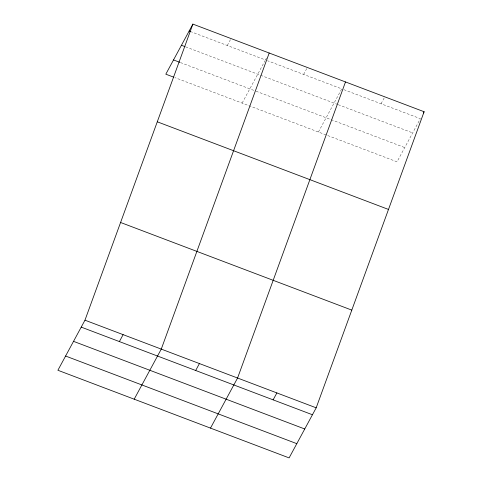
<?xml version="1.0" encoding="UTF-8"?>
<svg xmlns="http://www.w3.org/2000/svg" width="482" height="482" viewBox="0 0 482 482"><rect width="100%" height="100%" fill="white"/><g stroke="black" fill="none" stroke-linecap="round" stroke-linejoin="round"><path stroke-width="0.36" stroke-dasharray="2.41 1.81" d="M227.299 45.489L231.041 38.56M242.115 103.1L265.1 60.593M266.468 58.057L265.449 59.943L191.227 31.818M303.6 74.403L307.341 67.48M318.415 132.014L341.75 88.863L267.528 60.732M381.051 103.763L384.799 96.834M343.853 89.664L420.358 118.662L397.029 161.813L174.833 77.596M185.612 46.844L337.557 104.437M338.262 104.702L412.658 132.899M180.449 62.57L255.364 90.959M256.056 91.225L404.729 147.57"/><path stroke-width="0.72" d="M84.971 320.187L192.89 24.1L424.106 111.734L316.186 407.82L289.11 457.9L57.894 370.266L84.971 320.187L316.186 407.82M269.191 53.02L161.271 349.107L134.195 399.186M345.492 81.94L237.572 378.027L210.495 428.106M192.89 24.1L165.814 74.18L173.448 77.072M119.379 341.575L123.121 334.647M195.68 370.495L199.421 363.567M423.425 112.993L424.106 111.734M273.131 399.849L276.879 392.926M189.149 31.029L190.535 31.553M181.449 45.266L184.913 46.579M173.514 59.937L179.756 62.305M157.277 121.807L388.492 209.441M120.584 222.479L351.8 310.113M81.229 327.115L312.438 414.749M73.529 341.352L304.738 428.986M65.594 356.029L296.81 443.663"/></g></svg>
